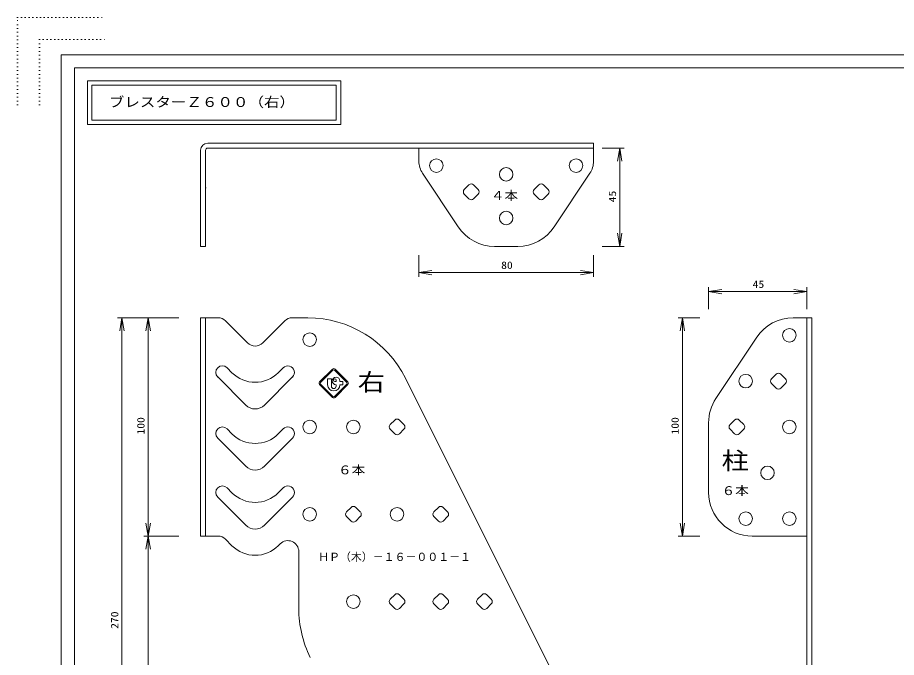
# Model space of a CAD drawing. Units: millimetres on the paper. Extents: x -420 to 420, y -297 to 297.
# Drawn here: x -420 to -17.5, y 3.9 to 297 of the extents above; entities that cross this region are included whole.
import ezdxf
from ezdxf.enums import TextEntityAlignment as Align

# ---------------------------------------------------------------- set-up
doc = ezdxf.new("R2010")
doc.units = ezdxf.units.MM
doc.linetypes.add('DOTTED', pattern=[1.75, 0.25, -1.5])
for name, color, linetype, lineweight in [('0-0__0-1_レイヤ15', 7, 'Continuous', 13), ('0-1__0-2_レイヤ14', 7, 'Continuous', 13), ('0-2__0-3_レイヤ0', 2, 'Continuous', 13), ('0-3_ADD_LINE', 9, 'DOTTED', 13)]:
    doc.layers.add(name, color=color, linetype=linetype, lineweight=lineweight)
doc.styles.add('ＭＳ ゴシック', font='')
doc.styles.get('ＭＳ ゴシック').set_extended_font_data('MS Gothic')

msp = doc.modelspace()

# ---------------------------------------------------------------- linework, layer by layer
at = {"layer": '0-0__0-1_レイヤ15', "color": 2}
for p, q in [((400, 280), (-400, 280)), ((-400, 280), (-400, -280))]:
    msp.add_line(p, q, dxfattribs=at)
at = {"layer": '0-1__0-2_レイヤ14', "color": 4}
for p, q in [((394, 274), (-394, 274)), ((-394, 274), (-394, -239.716))]:
    msp.add_line(p, q, dxfattribs=at)
at = {"layer": '0-1__0-2_レイヤ14'}
for p, q in [((-388, 268), (-272, 268)), ((-388, 268), (-388, 248)), ((-386, 266), (-274, 266)), ((-386, 266), (-386, 250)), ((-274, 266), (-274, 250)), ((-272, 268), (-272, 248)), ((-274, 250), (-386, 250)), ((-272, 248), (-388, 248))]:
    msp.add_line(p, q, dxfattribs=at)
at = {"layer": '0-2__0-3_レイヤ0'}
for p, q in [((-156.185, 239.503), (-332.885, 239.503)), ((-156.185, 231.231), (-156.185, 239.503)), ((-336.185, 192.203), (-336.185, 236.203)), ((-333.885, 192.203), (-333.885, 236.203)), ((-156.185, 237.203), (-332.885, 237.203)), ((-236.185, 231.231), (-236.185, 237.203)), ((-234.505, 225.684), (-218.122, 201.109)), ((-157.864, 225.684), (-174.247, 201.109)), ((-333.885, 218.803), (-333.685, 219.003)), ((-213.245, 220.385), (-215.367, 218.264)), ((-209.003, 218.264), (-211.124, 220.385)), ((-181.245, 220.385), (-183.367, 218.264)), ((-177.003, 218.264), (-179.124, 220.385)), ((-215.367, 216.143), (-213.245, 214.021)), ((-211.124, 214.021), (-209.003, 216.143)), ((-183.367, 216.143), (-181.245, 214.021)), ((-179.124, 214.021), (-177.003, 216.143)), ((-336.185, 192.203), (-333.885, 192.203)), ((-201.481, 192.203), (-190.888, 192.203)), ((-336.185, 159.503), (-336.185, 59.503)), ((-328.256, 159.503), (-336.185, 159.503)), ((-333.885, 159.503), (-333.885, 59.503)), ((-324.72, 158.039), (-314.72, 148.039)), ((-307.649, 148.039), (-297.649, 158.039)), ((-294.114, 159.503), (-287.086, 159.503)), ((-56.185, 159.503), (-64.781, 159.503)), ((-58.485, 159.503), (-58.485, -107.197)), ((-56.185, 159.503), (-56.185, -107.197)), ((-81.422, 150.597), (-100.126, 122.542)), ((-324.063, 136.625), (-321.791, 134.353)), ((-298.306, 136.625), (-300.578, 134.353)), ((-72.545, 133.685), (-74.667, 131.564)), ((-68.303, 131.564), (-70.424, 133.685)), ((-328.306, 132.382), (-315.427, 119.503)), ((-294.063, 132.382), (-306.942, 119.503)), ((-242.365, 131.864), (-146.978, -58.91)), ((-74.667, 129.443), (-72.545, 127.321)), ((-70.424, 127.321), (-68.303, 129.443)), ((-247.245, 112.685), (-249.367, 110.564)), ((-243.003, 110.564), (-245.124, 112.685)), ((-103.485, 111.448), (-103.485, 79.503)), ((-91.545, 112.685), (-93.667, 110.564)), ((-87.303, 110.564), (-89.424, 112.685)), ((-324.063, 108.625), (-321.791, 106.353)), ((-298.306, 108.625), (-300.578, 106.353)), ((-249.367, 108.443), (-247.245, 106.321)), ((-245.124, 106.321), (-243.003, 108.443)), ((-93.667, 108.443), (-91.545, 106.321)), ((-89.424, 106.321), (-87.303, 108.443)), ((-328.306, 104.382), (-315.427, 91.503)), ((-294.063, 104.382), (-306.942, 91.503)), ((-324.063, 81.625), (-321.791, 79.353)), ((-298.306, 81.625), (-300.578, 79.353)), ((-328.306, 77.382), (-315.427, 64.503)), ((-294.063, 77.382), (-306.942, 64.503)), ((-267.245, 72.685), (-269.367, 70.564)), ((-263.003, 70.564), (-265.124, 72.685)), ((-227.245, 72.685), (-229.367, 70.564)), ((-223.003, 70.564), (-225.124, 72.685)), ((-269.367, 68.443), (-267.245, 66.321)), ((-265.124, 66.321), (-263.003, 68.443)), ((-229.367, 68.443), (-227.245, 66.321)), ((-225.124, 66.321), (-223.003, 68.443)), ((-328.256, 59.503), (-336.185, 59.503)), ((-321.791, 55.11), (-324.72, 58.039)), ((-58.485, 59.503), (-83.485, 59.503)), ((-300.578, 55.11), (-299.72, 55.968)), ((-299.72, 55.968), (-300.578, 55.11)), ((-299.72, 55.968), (-299.807, 55.881)), ((-291.185, 26.307), (-291.185, 52.432)), ((-247.245, 32.685), (-249.367, 30.564)), ((-243.003, 30.564), (-245.124, 32.685)), ((-227.245, 32.685), (-229.367, 30.564)), ((-223.003, 30.564), (-225.124, 32.685)), ((-207.245, 32.685), (-209.367, 30.564)), ((-203.003, 30.564), (-205.124, 32.685)), ((-249.367, 28.443), (-247.245, 26.321)), ((-245.124, 26.321), (-243.003, 28.443)), ((-229.367, 28.443), (-227.245, 26.321)), ((-225.124, 26.321), (-223.003, 28.443)), ((-209.367, 28.443), (-207.245, 26.321)), ((-205.124, 26.321), (-203.003, 28.443))]:
    msp.add_line(p, q, dxfattribs=at)
at = {"layer": '0-2__0-3_レイヤ0', "color": 7}
for p, q in [((-152.185, 237.203), (-142.185, 237.203)), ((-145.185, 231.203), (-144.185, 237.203)), ((-144.185, 237.203), (-144.185, 231.203)), ((-143.185, 231.203), (-144.185, 237.203)), ((-144.185, 231.203), (-144.185, 198.203)), ((-145.185, 198.203), (-144.185, 192.203)), ((-144.185, 192.203), (-144.185, 198.203)), ((-143.185, 198.203), (-144.185, 192.203)), ((-152.185, 192.203), (-142.185, 192.203)), ((-236.185, 188.203), (-236.185, 178.203)), ((-156.185, 188.203), (-156.185, 178.203)), ((-230.185, 181.203), (-236.185, 180.203)), ((-162.185, 181.203), (-156.185, 180.203)), ((-236.185, 180.203), (-230.185, 180.203)), ((-230.185, 179.203), (-236.185, 180.203)), ((-230.185, 180.203), (-162.185, 180.203)), ((-156.185, 180.203), (-162.185, 180.203)), ((-162.185, 179.203), (-156.185, 180.203)), ((-103.485, 163.503), (-103.485, 173.503)), ((-58.485, 163.503), (-58.485, 173.503)), ((-97.485, 172.503), (-103.485, 171.503)), ((-103.485, 171.503), (-97.485, 171.503)), ((-97.485, 170.503), (-103.485, 171.503)), ((-64.485, 171.503), (-97.485, 171.503)), ((-64.485, 172.503), (-58.485, 171.503)), ((-58.485, 171.503), (-64.485, 171.503)), ((-64.485, 170.503), (-58.485, 171.503)), ((-346.185, 159.503), (-374.185, 159.503)), ((-373.185, 153.503), (-372.185, 159.503)), ((-372.185, 159.503), (-372.185, 153.503)), ((-371.185, 153.503), (-372.185, 159.503)), ((-361.185, 153.503), (-360.185, 159.503)), ((-360.185, 159.503), (-360.185, 153.503)), ((-359.185, 153.503), (-360.185, 159.503)), ((-107.485, 159.503), (-117.485, 159.503)), ((-116.485, 153.503), (-115.485, 159.503)), ((-115.485, 159.503), (-115.485, 153.503)), ((-114.485, 153.503), (-115.485, 159.503)), ((-372.185, 153.503), (-372.185, -104.497)), ((-360.185, 65.503), (-360.185, 153.503)), ((-115.485, 153.503), (-115.485, 65.503)), ((-361.185, 65.503), (-360.185, 59.503)), ((-360.185, 59.503), (-360.185, 65.503)), ((-359.185, 65.503), (-360.185, 59.503)), ((-116.485, 65.503), (-115.485, 59.503)), ((-115.485, 59.503), (-115.485, 65.503)), ((-114.485, 65.503), (-115.485, 59.503)), ((-346.185, 59.503), (-362.185, 59.503)), ((-361.185, 53.503), (-360.185, 59.503)), ((-360.185, 59.503), (-360.185, 53.503)), ((-359.185, 53.503), (-360.185, 59.503)), ((-107.485, 59.503), (-117.485, 59.503)), ((-360.185, -104.497), (-360.185, 53.503))]:
    msp.add_line(p, q, dxfattribs=at)
at = {"layer": '0-2__0-3_レイヤ0', "color": 3}
for p, q in [((-275.774, 135.985), (-281.667, 130.093)), ((-281.195, 129.857), (-275.538, 135.514)), ((-274.831, 135.514), (-269.174, 129.857)), ((-268.703, 130.093), (-274.595, 135.985)), ((-281.667, 128.914), (-275.774, 123.022)), ((-275.538, 123.493), (-281.195, 129.15)), ((-278.018, 131.503), (-276.268, 131.503)), ((-278.018, 131.503), (-278.018, 128.837)), ((-276.268, 131.503), (-276.268, 128.17)), ((-269.174, 129.15), (-274.831, 123.493)), ((-274.101, 130.337), (-274.685, 130.337)), ((-274.595, 123.022), (-268.703, 128.914)), ((-274.101, 130.337), (-274.101, 130.92)), ((-274.101, 128.17), (-274.101, 128.837)), ((-272.351, 130.337), (-272.351, 130.587)), ((-271.018, 130.337), (-272.351, 130.337)), ((-272.351, 128.837), (-271.018, 128.837)), ((-271.018, 128.837), (-271.018, 130.337))]:
    msp.add_line(p, q, dxfattribs=at)
at = {"layer": '0-2__0-3_レイヤ0'}
for centre in [(-228.185, 229.203), (-164.185, 229.203), (-196.185, 225.203), (-196.185, 205.203), (-66.485, 151.503), (-286.185, 149.503), (-86.485, 130.503), (-286.185, 109.503), (-266.185, 109.503), (-66.485, 109.503), (-76.485, 88.503), (-286.185, 69.503), (-246.185, 69.503), (-86.485, 67.503), (-66.485, 67.503), (-266.185, 29.503)]:
    msp.add_circle(centre, 3.1, dxfattribs=at)
for centre, radius, start, end in [((-332.885, 236.203), 3.3, 90, 180), ((-332.885, 236.203), 1, 90, 180), ((-226.185, 231.231), 10, 180, 213.69007), ((-166.185, 231.231), 10, 326.30993, 0), ((-214.306, 217.203), 1.5, 135, 225), ((-212.185, 219.325), 1.5, 45, 135), ((-210.063, 217.203), 1.5, 315, 45), ((-182.306, 217.203), 1.5, 135, 225), ((-180.185, 219.325), 1.5, 45, 135), ((-178.063, 217.203), 1.5, 315, 45), ((-212.185, 215.082), 1.5, 225, 315), ((-180.185, 215.082), 1.5, 225, 315), ((-201.481, 212.203), 20, 213.69007, 270), ((-190.888, 212.203), 20, 270, 326.30993), ((-328.256, 154.503), 5, 45, 90), ((-294.114, 154.503), 5, 90, 135), ((-287.086, 109.503), 50, 26.56505, 90), ((-64.781, 139.503), 20, 90, 146.30993), ((-311.185, 151.574), 5, 225, 315), ((-326.185, 134.503), 3, 45, 224.99999), ((-296.185, 134.503), 3, 315, 135.00001), ((-311.185, 144.959), 15, 225, 315), ((-71.485, 132.625), 1.5, 45, 135), ((-73.606, 130.503), 1.5, 135, 225), ((-69.363, 130.503), 1.5, 315, 45), ((-71.485, 128.382), 1.5, 225, 315), ((-83.485, 111.448), 20, 146.30993, 180), ((-311.185, 123.746), 6, 225, 315), ((-246.185, 111.625), 1.5, 45, 135), ((-90.485, 111.625), 1.5, 45, 135), ((-326.185, 106.503), 3, 45, 224.99999), ((-296.185, 106.503), 3, 315, 135.00001), ((-248.306, 109.503), 1.5, 135, 225), ((-244.063, 109.503), 1.5, 315, 45), ((-92.606, 109.503), 1.5, 135, 225), ((-88.363, 109.503), 1.5, 315, 45), ((-311.185, 116.959), 15, 225, 315), ((-246.185, 107.382), 1.5, 225, 315), ((-90.485, 107.382), 1.5, 225, 315), ((-311.185, 95.746), 6, 225, 315), ((-326.185, 79.503), 3, 45, 224.99999), ((-296.185, 79.503), 3, 315, 135.00001), ((-311.185, 89.959), 15, 225, 315), ((-83.485, 79.503), 20, 180, 270), ((-266.185, 71.625), 1.5, 45, 135), ((-226.185, 71.625), 1.5, 45, 135), ((-268.306, 69.503), 1.5, 135, 225), ((-264.063, 69.503), 1.5, 315, 45), ((-228.306, 69.503), 1.5, 135, 225), ((-224.063, 69.503), 1.5, 315, 45), ((-311.185, 68.746), 6, 225, 315), ((-266.185, 67.382), 1.5, 225, 315), ((-226.185, 67.382), 1.5, 225, 315), ((-328.256, 54.503), 5, 45, 90), ((-296.185, 52.432), 5, 0, 135), ((-311.185, 65.717), 15, 225, 315), ((-246.185, 31.625), 1.5, 45, 135), ((-226.185, 31.625), 1.5, 45, 135), ((-206.185, 31.625), 1.5, 45, 135), ((-248.306, 29.503), 1.5, 135, 225), ((-244.063, 29.503), 1.5, 315, 45), ((-228.306, 29.503), 1.5, 135, 225), ((-224.063, 29.503), 1.5, 315, 45), ((-208.306, 29.503), 1.5, 135, 225), ((-204.063, 29.503), 1.5, 315, 45), ((-241.185, 26.307), 50, 180, 206.56505), ((-246.185, 27.382), 1.5, 225, 315), ((-226.185, 27.382), 1.5, 225, 315), ((-206.185, 27.382), 1.5, 225, 315)]:
    msp.add_arc(centre, radius, start, end, dxfattribs=at)
at = {"layer": '0-2__0-3_レイヤ0', "color": 3}
for centre, radius, start, end in [((-275.185, 135.396), 0.833, 45, 135), ((-275.185, 135.16), 0.5, 45, 135), ((-281.077, 129.503), 0.833, 135, 225), ((-280.842, 129.503), 0.5, 135, 225), ((-275.185, 128.837), 2.833, 180, 0), ((-274.101, 130.587), 1.75, 0, 270), ((-274.685, 130.92), 0.583, 0, 270), ((-269.528, 129.503), 0.5, 315, 45), ((-269.292, 129.503), 0.833, 315, 45), ((-275.185, 128.17), 1.083, 180, 0), ((-275.185, 123.611), 0.833, 225, 315), ((-275.185, 123.847), 0.5, 225, 315)]:
    msp.add_arc(centre, radius, start, end, dxfattribs=at)
at = {"layer": '0-3_ADD_LINE'}
for p, q in [((-420, 297), (-380, 297)), ((-420, 257), (-420, 297)), ((-410, 287), (-380, 287)), ((-410, 257), (-410, 287))]:
    msp.add_line(p, q, dxfattribs=at)

# ---------------------------------------------------------------- texts
at = {"layer": '0-1__0-2_レイヤ14', "style": 'ＭＳ ゴシック', "width": 1.15}
msp.add_text('ブレスターＺ６００（右）', height=4.529, dxfattribs=at).set_placement((-378.185, 254.697), align=Align.BOTTOM_LEFT)
at = {"layer": '0-2__0-3_レイヤ0', "color": 7, "style": 'ＭＳ ゴシック', "width": 1.15}
for s, height, p in [('４本', 3.963, (-203.212, 212.313)), ('80', 3.397, (-198.501, 180.857)), ('45', 3.397, (-83.301, 172.157)), ('右', 7.926, (-264.212, 123.723)), ('柱', 7.926, (-97.512, 87.723)), ('６本', 3.963, (-273.212, 86.613)), ('６本', 3.963, (-97.512, 77.113))]:
    msp.add_text(s, height=height, dxfattribs=at).set_placement(p, align=Align.BOTTOM_LEFT)
for s, p in [('45', (-144.838, 212.387)), ('100', (-360.838, 106.028)), ('100', (-116.138, 106.028)), ('270', (-372.838, 17.028))]:
    msp.add_text(s, height=3.397, rotation=90, dxfattribs=at).set_placement(p, align=Align.BOTTOM_LEFT)
at = {"layer": '0-2__0-3_レイヤ0', "color": 7, "style": 'ＭＳ ゴシック'}
msp.add_text('ＨＰ（木）－１６－００１－１', height=3.666, dxfattribs=at).set_placement((-282.324, 47.026), align=Align.BOTTOM_LEFT)

doc.saveas('drawing.dxf')
